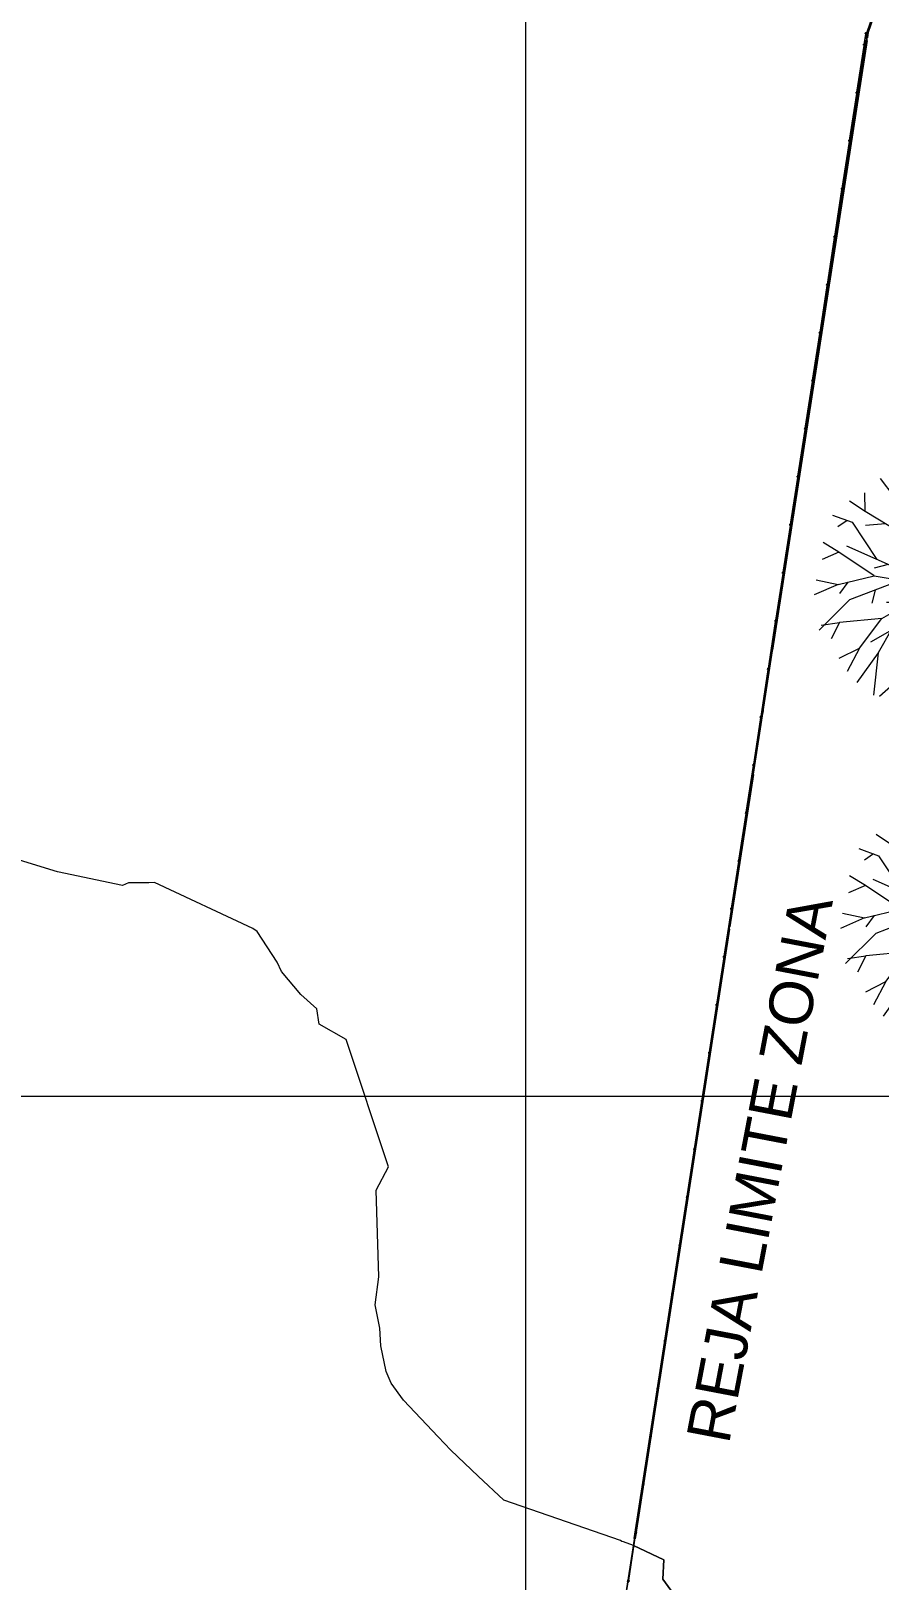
# Model space of a CAD drawing. Header units: metres. Extents: x -207 to 246, y -187 to 169.
# Drawn here: x 129.4 to 164.3, y -101 to -37.2 of the extents above; entities that cross this region are included whole.
import ezdxf

# ---------------------------------------------------------------- set-up
doc = ezdxf.new("R2010")
doc.units = ezdxf.units.M
doc.linetypes.add('IMPORT-IMPORT-LÍMITE2 _2_', pattern=[36.83, 6.35, -2.54, 0, -2.54, 25.4, 0, 0, 0])
for name, color, linetype, lineweight in [('A-GLAZ-CWMG', 7, 'Continuous', 9), ('arboles y arbustos', 7, 'Continuous', 9), ('C-TOPO', 7, 'Continuous', 9), ('C-TOPO-MAJR', 7, 'Continuous', 35), ('grilla', 7, 'Continuous', 9), ('linea propiedad', 7, 'IMPORT-IMPORT-LÍMITE2 _2_', 35)]:
    doc.layers.add(name, color=color, linetype=linetype, lineweight=lineweight)
doc.layers.add('PR10-ARQ-PL-001-Emplazamiento-C-1_dwg', color=7, linetype='Continuous', lineweight=9, true_color=0x767676)
doc.layers.add('TEXTO', color=5, linetype='Continuous', lineweight=9, true_color=0x0000ff)
doc.styles.add('Arial', font='arial.ttf', dxfattribs={"height": 1.792988})

# ---------------------------------------------------------------- blocks, each defined once
blk = doc.blocks.new('PR10-ARQ-PL-001-Emplazamiento-C-1_dwg_Quad Corner Mullion - 50x50 mm-517351-PLANTA EMPLAZAMIENTO-674653-PLANTA SUPERFICIES')
at = {"layer": 'A-GLAZ-CWMG', "flags": 128}
blk.add_lwpolyline([(0.025, 0.025), (-0.025, 0.025), (-0.025, -0.025), (0.025, -0.025)], close=True, dxfattribs=at)
blk = doc.blocks.new('PR10-ARQ-PL-001-Emplazamiento-C-1_dwg_Quad Corner Mullion - 50x50 mm-517358-PLANTA EMPLAZAMIENTO-674658-PLANTA SUPERFICIES')
at = {"layer": 'A-GLAZ-CWMG', "flags": 128}
blk.add_lwpolyline([(0.025, 0.025), (0.025, -0.025), (-0.025, -0.025), (-0.025, 0.025)], close=True, dxfattribs=at)
blk = doc.blocks.new('PR10-ARQ-PL-001-Emplazamiento-C-1_dwg_Circular Mullion - 5mm-517344-PLANTA EMPLAZAMIENTO-674655-PLANTA SUPERFICIES')
at = {"layer": 'A-GLAZ-CWMG', "flags": 128}
for points in [[(-84.442, 139.656), (-83.711, 141.464), (-83.713, 141.465), (-83.716, 141.466), (-84.446, 139.658), (-84.444, 139.657)], [(-84.444, 139.657), (-83.713, 141.465)]]:
    blk.add_lwpolyline(points, close=True, dxfattribs=at)
blk = doc.blocks.new('PR10-ARQ-PL-001-Emplazamiento-C-1_dwg_Circular Mullion - 5mm-529530-PLANTA EMPLAZAMIENTO-674675-PLANTA SUPERFICIES')
at = {"layer": 'A-GLAZ-CWMG', "flags": 128}
for points in [[(163.76, -37.331), (163.696, -37.747), (163.699, -37.747), (163.701, -37.747), (163.765, -37.332), (163.763, -37.332)], [(163.763, -37.332), (163.699, -37.747)]]:
    blk.add_lwpolyline(points, close=True, dxfattribs=at)
blk = doc.blocks.new('PR10-ARQ-PL-001-Emplazamiento-C-1_dwg_Rectangular Mullion - 50 x 50 mm-517346-PLANTA EMPLAZAMIENTO-674657-PLANTA SUPERFICIES')
at = {"layer": 'A-GLAZ-CWMG', "flags": 128}
blk.add_lwpolyline([(0.025, 0.025), (-0.025, 0.025), (-0.025, -0.025), (0.025, -0.025)], close=True, dxfattribs=at)
blk = doc.blocks.new('PR10-ARQ-PL-001-Emplazamiento-C-1_dwg_Rectangular Mullion - 50 x 50 mm-517357-PLANTA EMPLAZAMIENTO-674659-PLANTA SUPERFICIES')
at = {"layer": 'A-GLAZ-CWMG', "flags": 128}
blk.add_lwpolyline([(0.025, 0.025), (0.025, -0.025), (-0.025, -0.025), (-0.025, 0.025)], close=True, dxfattribs=at)
blk = doc.blocks.new('PR10-ARQ-PL-001-Emplazamiento-C-1_dwg_PR10-ARQ-PL-001-Emplazamiento-WIP-A_dwg_arbolito2-671575-PLANTA EMPLAZAMIENTO-674710-PLANTA SUPERFICIES')
at = {"layer": 'arboles y arbustos'}
for p, q in [((79, 3660), (-283, 4264)), ((-1368, 3061), (-1929, 3801)), ((1704, 3199), (1704, 2495)), ((3531, 3446), (3194, 2410)), ((1878, 2746), (565, 895)), ((-3295, 2076), (-3678, 1817)), ((-2547, 1888), (-1721, 1960)), ((2336, 1620), (1807, 496)), ((-3637, 777), (-4331, 473)), ((76, 1135), (516, 326)), ((-1609, 271), (-2183, 115)), ((2821, 188), (1534, 261)), ((-3676, -555), (-4665, -988)), ((-3269, -458), (-3616, -929)), ((3068, -911), (4732, -361)), ((-2140, -787), (-2280, -1329)), ((5457, -647), (4542, -746)), ((-716, -1292), (-1676, -1292)), ((1739, -1838), (3454, -2164)), ((4413, -1655), (5341, -1707)), ((-4369, -2226), (-3610, -2120)), ((-2328, -2920), (-1527, -2458)), ((6, -2283), (211, -3139)), ((-2796, -3175), (-3300, -4141)), ((-2023, -3367), (-2208, -5117)), ((-1156, -4443), (-1342, -5303)), ((-482, -4668), (-87, -4026)), ((3034, -3854), (4001, -4335)), ((1114, -4886), (1071, -5652))]:
    blk.add_line(p, q, dxfattribs=at)
at = {"layer": 'arboles y arbustos', "flags": 128}
for points in [[(-2560, 2465), (-1063, 1554), (-1368, 3061), (-1401, 4150)], [(1385, 3388), (661, 2007), (79, 3660), (221, 4243)], [(1322, 3974), (1385, 3388), (1728, 3690)], [(2623, 4059), (1878, 2746), (3390, 3652)], [(-3197, 2891), (-2560, 2465), (-2576, 3223)], [(-589, 2897), (-531, 2106), (-968, 2495)], [(4172, 1505), (2480, 1049), (3194, 2410), (3940, 2964)], [(-3908, 2302), (-3099, 2004), (-2078, 473)], [(-1063, 1554), (-433, 633), (-531, 2106)], [(2480, 1049), (433, -633), (661, 2007)], [(4449, 1960), (3842, 1426), (4838, 1183)], [(-4583, -358), (-3676, -555), (-2181, -197), (-3637, 777), (-4292, 1176)], [(-2181, -197), (433, -633), (-3312, 1026)], [(5254, 901), (4577, 540), (5249, 185)], [(-1866, -1951), (433, -633), (-433, 633)], [(4577, 540), (3067, -348), (433, -633), (2646, -2675)], [(-1080, -381), (-3199, -1193), (-4453, -2432)], [(-230, -3198), (433, -633), (1795, -2906)], [(997, -2297), (433, -633), (3068, -911), (4413, -1655), (5264, -2335)], [(3067, -348), (4539, -791), (5502, -1281)], [(-898, -1396), (-2023, -3367), (-2901, -4596)], [(-3623, -3597), (-2796, -3175), (-1866, -1951), (-3610, -2120), (-3954, -2795)], [(757, -2895), (997, -2297), (1284, -3142)], [(2305, -4291), (1284, -3142), (1114, -4886), (1710, -5354)], [(1996, -4647), (1795, -2906), (3034, -3854), (3507, -4643)], [(4224, -2938), (2646, -2675), (3965, -3695)], [(-1963, -5161), (-1156, -4443), (-230, -3198), (68, -4925)], [(2561, -5184), (2305, -4291), (3157, -4971)]]:
    blk.add_lwpolyline(points, dxfattribs=at)
blk = doc.blocks.new('PR10-ARQ-PL-001-Emplazamiento-C-1_dwg-674643-PLANTA SUPERFICIES')
at = {"layer": 'C-TOPO', "flags": 128}
for points in [[(163.982, -36.871), (163.851, -37.257), (163.836, -37.354), (163.473, -39.695), (163.415, -40.074), (163.012, -42.671), (162.963, -42.988), (162.368, -46.825), (162.339, -47.016), (161.414, -52.987), (161.119, -54.889), (158.98, -68.693), (158.882, -69.321), (158.462, -72.037), (157.724, -76.797), (157.711, -76.877), (157.695, -76.986), (157.36, -79.144), (157.338, -79.29), (156.717, -83.293), (156.637, -83.808), (156.149, -86.962), (155.893, -88.614), (155.852, -88.874), (155.444, -91.509), (155.444, -91.511), (155.128, -93.551), (154.881, -95.144), (154.81, -95.598), (154.084, -100.285), (153.813, -102.033)], [(153.813, -102.033), (154.084, -100.285), (154.81, -95.598), (154.881, -95.144), (155.128, -93.551), (155.444, -91.511), (155.444, -91.509), (155.852, -88.874), (155.893, -88.614), (156.149, -86.962), (156.637, -83.808), (156.717, -83.293), (157.338, -79.29), (157.36, -79.144), (157.695, -76.986), (157.711, -76.877), (157.724, -76.797), (158.462, -72.037), (158.882, -69.321), (158.98, -68.693), (161.119, -54.889), (161.414, -52.987), (162.339, -47.016), (162.368, -46.825), (162.963, -42.988), (163.012, -42.671), (163.415, -40.074), (163.473, -39.695), (163.836, -37.354), (163.851, -37.257), (163.982, -36.871)]]:
    blk.add_lwpolyline(points, dxfattribs=at)
at = {"layer": 'C-TOPO-MAJR', "color": 1, "lineweight": 9, "true_color": 0xff0000, "flags": 128}
blk.add_lwpolyline([(156.83, -102.911), (155.398, -100.948), (155.436, -100.163), (154.196, -99.563), (153.777, -99.411), (153.715, -99.402), (153.658, -99.364), (148.853, -97.696), (147.787, -96.707), (146.668, -95.64), (146.143, -95.097), (144.711, -93.577), (144.204, -92.88), (143.999, -92.399), (143.786, -91.344), (143.735, -90.622), (143.543, -89.652), (143.695, -88.51), (143.595, -84.93), (144.102, -83.981), (142.354, -78.726), (141.239, -78.105), (141.145, -77.476), (140.48, -76.884), (139.692, -75.931), (139.517, -75.546), (138.686, -74.291), (138.504, -74.16), (134.462, -72.264), (134.224, -72.28), (133.38, -72.275), (133.137, -72.394), (130.464, -71.827), (128.719, -71.29)], dxfattribs=at)
at = {"layer": 'grilla'}
for p, q in [((149.742, 166.258), (149.742, -186.737)), ((240.531, -81.082), (-203.992, -81.082))]:
    blk.add_line(p, q, dxfattribs=at)
at = {"layer": 'linea propiedad', "flags": 128}
blk.add_lwpolyline([(-54.042, -143.793), (-38.598, -151.641), (-10.751, -156.968), (44.566, -149.053), (79.439, -137.61), (80.625, -135.045), (148.868, -121.367), (151.509, -116.902), (163.851, -37.257), (170.315, -18.175), (141.974, -4.208)], dxfattribs=at)
blk.add_blockref('PR10-ARQ-PL-001-Emplazamiento-C-1_dwg_Circular Mullion - 5mm-529530-PLANTA EMPLAZAMIENTO-674675-PLANTA SUPERFICIES', (0, 0))
blk.add_blockref('PR10-ARQ-PL-001-Emplazamiento-C-1_dwg_Circular Mullion - 5mm-529530-PLANTA EMPLAZAMIENTO-674675-PLANTA SUPERFICIES', (0, 0))
blk.add_blockref('PR10-ARQ-PL-001-Emplazamiento-C-1_dwg_Circular Mullion - 5mm-529530-PLANTA EMPLAZAMIENTO-674675-PLANTA SUPERFICIES', (0, 0))
at = {"extrusion": (0, 0, -1), "rotation": 98.73288461080956}
for name, p in [('PR10-ARQ-PL-001-Emplazamiento-C-1_dwg_Quad Corner Mullion - 50x50 mm-517351-PLANTA EMPLAZAMIENTO-674653-PLANTA SUPERFICIES', (-163.766, -37.307)), ('PR10-ARQ-PL-001-Emplazamiento-C-1_dwg_Quad Corner Mullion - 50x50 mm-517358-PLANTA EMPLAZAMIENTO-674658-PLANTA SUPERFICIES', (-163.766, -37.307)), ('PR10-ARQ-PL-001-Emplazamiento-C-1_dwg_Rectangular Mullion - 50 x 50 mm-517346-PLANTA EMPLAZAMIENTO-674657-PLANTA SUPERFICIES', (-163.695, -37.772)), ('PR10-ARQ-PL-001-Emplazamiento-C-1_dwg_Rectangular Mullion - 50 x 50 mm-517357-PLANTA EMPLAZAMIENTO-674659-PLANTA SUPERFICIES', (-163.695, -37.772)), ('PR10-ARQ-PL-001-Emplazamiento-C-1_dwg_Rectangular Mullion - 50 x 50 mm-517346-PLANTA EMPLAZAMIENTO-674657-PLANTA SUPERFICIES', (-163.391, -39.749)), ('PR10-ARQ-PL-001-Emplazamiento-C-1_dwg_Rectangular Mullion - 50 x 50 mm-517357-PLANTA EMPLAZAMIENTO-674659-PLANTA SUPERFICIES', (-163.391, -39.749)), ('PR10-ARQ-PL-001-Emplazamiento-C-1_dwg_Rectangular Mullion - 50 x 50 mm-517346-PLANTA EMPLAZAMIENTO-674657-PLANTA SUPERFICIES', (-163.088, -41.725)), ('PR10-ARQ-PL-001-Emplazamiento-C-1_dwg_Rectangular Mullion - 50 x 50 mm-517357-PLANTA EMPLAZAMIENTO-674659-PLANTA SUPERFICIES', (-163.088, -41.725)), ('PR10-ARQ-PL-001-Emplazamiento-C-1_dwg_Rectangular Mullion - 50 x 50 mm-517346-PLANTA EMPLAZAMIENTO-674657-PLANTA SUPERFICIES', (-162.784, -43.702)), ('PR10-ARQ-PL-001-Emplazamiento-C-1_dwg_Rectangular Mullion - 50 x 50 mm-517357-PLANTA EMPLAZAMIENTO-674659-PLANTA SUPERFICIES', (-162.784, -43.702)), ('PR10-ARQ-PL-001-Emplazamiento-C-1_dwg_Rectangular Mullion - 50 x 50 mm-517346-PLANTA EMPLAZAMIENTO-674657-PLANTA SUPERFICIES', (-162.48, -45.679)), ('PR10-ARQ-PL-001-Emplazamiento-C-1_dwg_Rectangular Mullion - 50 x 50 mm-517357-PLANTA EMPLAZAMIENTO-674659-PLANTA SUPERFICIES', (-162.48, -45.679)), ('PR10-ARQ-PL-001-Emplazamiento-C-1_dwg_Rectangular Mullion - 50 x 50 mm-517346-PLANTA EMPLAZAMIENTO-674657-PLANTA SUPERFICIES', (-162.177, -47.656)), ('PR10-ARQ-PL-001-Emplazamiento-C-1_dwg_Rectangular Mullion - 50 x 50 mm-517357-PLANTA EMPLAZAMIENTO-674659-PLANTA SUPERFICIES', (-162.177, -47.656)), ('PR10-ARQ-PL-001-Emplazamiento-C-1_dwg_Rectangular Mullion - 50 x 50 mm-517346-PLANTA EMPLAZAMIENTO-674657-PLANTA SUPERFICIES', (-161.873, -49.633)), ('PR10-ARQ-PL-001-Emplazamiento-C-1_dwg_Rectangular Mullion - 50 x 50 mm-517357-PLANTA EMPLAZAMIENTO-674659-PLANTA SUPERFICIES', (-161.873, -49.633)), ('PR10-ARQ-PL-001-Emplazamiento-C-1_dwg_Rectangular Mullion - 50 x 50 mm-517346-PLANTA EMPLAZAMIENTO-674657-PLANTA SUPERFICIES', (-161.569, -51.609)), ('PR10-ARQ-PL-001-Emplazamiento-C-1_dwg_Rectangular Mullion - 50 x 50 mm-517357-PLANTA EMPLAZAMIENTO-674659-PLANTA SUPERFICIES', (-161.569, -51.609)), ('PR10-ARQ-PL-001-Emplazamiento-C-1_dwg_Rectangular Mullion - 50 x 50 mm-517346-PLANTA EMPLAZAMIENTO-674657-PLANTA SUPERFICIES', (-161.266, -53.586)), ('PR10-ARQ-PL-001-Emplazamiento-C-1_dwg_Rectangular Mullion - 50 x 50 mm-517357-PLANTA EMPLAZAMIENTO-674659-PLANTA SUPERFICIES', (-161.266, -53.586)), ('PR10-ARQ-PL-001-Emplazamiento-C-1_dwg_Rectangular Mullion - 50 x 50 mm-517346-PLANTA EMPLAZAMIENTO-674657-PLANTA SUPERFICIES', (-160.962, -55.563)), ('PR10-ARQ-PL-001-Emplazamiento-C-1_dwg_Rectangular Mullion - 50 x 50 mm-517357-PLANTA EMPLAZAMIENTO-674659-PLANTA SUPERFICIES', (-160.962, -55.563)), ('PR10-ARQ-PL-001-Emplazamiento-C-1_dwg_Rectangular Mullion - 50 x 50 mm-517346-PLANTA EMPLAZAMIENTO-674657-PLANTA SUPERFICIES', (-160.658, -57.54)), ('PR10-ARQ-PL-001-Emplazamiento-C-1_dwg_Rectangular Mullion - 50 x 50 mm-517357-PLANTA EMPLAZAMIENTO-674659-PLANTA SUPERFICIES', (-160.658, -57.54)), ('PR10-ARQ-PL-001-Emplazamiento-C-1_dwg_Rectangular Mullion - 50 x 50 mm-517346-PLANTA EMPLAZAMIENTO-674657-PLANTA SUPERFICIES', (-160.355, -59.517)), ('PR10-ARQ-PL-001-Emplazamiento-C-1_dwg_Rectangular Mullion - 50 x 50 mm-517357-PLANTA EMPLAZAMIENTO-674659-PLANTA SUPERFICIES', (-160.355, -59.517)), ('PR10-ARQ-PL-001-Emplazamiento-C-1_dwg_Rectangular Mullion - 50 x 50 mm-517346-PLANTA EMPLAZAMIENTO-674657-PLANTA SUPERFICIES', (-160.051, -61.494)), ('PR10-ARQ-PL-001-Emplazamiento-C-1_dwg_Rectangular Mullion - 50 x 50 mm-517357-PLANTA EMPLAZAMIENTO-674659-PLANTA SUPERFICIES', (-160.051, -61.494)), ('PR10-ARQ-PL-001-Emplazamiento-C-1_dwg_Rectangular Mullion - 50 x 50 mm-517346-PLANTA EMPLAZAMIENTO-674657-PLANTA SUPERFICIES', (-159.747, -63.47)), ('PR10-ARQ-PL-001-Emplazamiento-C-1_dwg_Rectangular Mullion - 50 x 50 mm-517357-PLANTA EMPLAZAMIENTO-674659-PLANTA SUPERFICIES', (-159.747, -63.47)), ('PR10-ARQ-PL-001-Emplazamiento-C-1_dwg_Rectangular Mullion - 50 x 50 mm-517346-PLANTA EMPLAZAMIENTO-674657-PLANTA SUPERFICIES', (-159.444, -65.447)), ('PR10-ARQ-PL-001-Emplazamiento-C-1_dwg_Rectangular Mullion - 50 x 50 mm-517357-PLANTA EMPLAZAMIENTO-674659-PLANTA SUPERFICIES', (-159.444, -65.447)), ('PR10-ARQ-PL-001-Emplazamiento-C-1_dwg_Rectangular Mullion - 50 x 50 mm-517346-PLANTA EMPLAZAMIENTO-674657-PLANTA SUPERFICIES', (-159.14, -67.424)), ('PR10-ARQ-PL-001-Emplazamiento-C-1_dwg_Rectangular Mullion - 50 x 50 mm-517357-PLANTA EMPLAZAMIENTO-674659-PLANTA SUPERFICIES', (-159.14, -67.424)), ('PR10-ARQ-PL-001-Emplazamiento-C-1_dwg_Rectangular Mullion - 50 x 50 mm-517346-PLANTA EMPLAZAMIENTO-674657-PLANTA SUPERFICIES', (-158.836, -69.401)), ('PR10-ARQ-PL-001-Emplazamiento-C-1_dwg_Rectangular Mullion - 50 x 50 mm-517357-PLANTA EMPLAZAMIENTO-674659-PLANTA SUPERFICIES', (-158.836, -69.401)), ('PR10-ARQ-PL-001-Emplazamiento-C-1_dwg_Rectangular Mullion - 50 x 50 mm-517346-PLANTA EMPLAZAMIENTO-674657-PLANTA SUPERFICIES', (-158.533, -71.378)), ('PR10-ARQ-PL-001-Emplazamiento-C-1_dwg_Rectangular Mullion - 50 x 50 mm-517357-PLANTA EMPLAZAMIENTO-674659-PLANTA SUPERFICIES', (-158.533, -71.378)), ('PR10-ARQ-PL-001-Emplazamiento-C-1_dwg_Rectangular Mullion - 50 x 50 mm-517346-PLANTA EMPLAZAMIENTO-674657-PLANTA SUPERFICIES', (-158.229, -73.354)), ('PR10-ARQ-PL-001-Emplazamiento-C-1_dwg_Rectangular Mullion - 50 x 50 mm-517357-PLANTA EMPLAZAMIENTO-674659-PLANTA SUPERFICIES', (-158.229, -73.354)), ('PR10-ARQ-PL-001-Emplazamiento-C-1_dwg_Rectangular Mullion - 50 x 50 mm-517346-PLANTA EMPLAZAMIENTO-674657-PLANTA SUPERFICIES', (-157.926, -75.331)), ('PR10-ARQ-PL-001-Emplazamiento-C-1_dwg_Rectangular Mullion - 50 x 50 mm-517357-PLANTA EMPLAZAMIENTO-674659-PLANTA SUPERFICIES', (-157.926, -75.331)), ('PR10-ARQ-PL-001-Emplazamiento-C-1_dwg_Rectangular Mullion - 50 x 50 mm-517346-PLANTA EMPLAZAMIENTO-674657-PLANTA SUPERFICIES', (-157.622, -77.308)), ('PR10-ARQ-PL-001-Emplazamiento-C-1_dwg_Rectangular Mullion - 50 x 50 mm-517357-PLANTA EMPLAZAMIENTO-674659-PLANTA SUPERFICIES', (-157.622, -77.308)), ('PR10-ARQ-PL-001-Emplazamiento-C-1_dwg_Rectangular Mullion - 50 x 50 mm-517346-PLANTA EMPLAZAMIENTO-674657-PLANTA SUPERFICIES', (-157.318, -79.285)), ('PR10-ARQ-PL-001-Emplazamiento-C-1_dwg_Rectangular Mullion - 50 x 50 mm-517357-PLANTA EMPLAZAMIENTO-674659-PLANTA SUPERFICIES', (-157.318, -79.285)), ('PR10-ARQ-PL-001-Emplazamiento-C-1_dwg_Rectangular Mullion - 50 x 50 mm-517346-PLANTA EMPLAZAMIENTO-674657-PLANTA SUPERFICIES', (-157.015, -81.262)), ('PR10-ARQ-PL-001-Emplazamiento-C-1_dwg_Rectangular Mullion - 50 x 50 mm-517357-PLANTA EMPLAZAMIENTO-674659-PLANTA SUPERFICIES', (-157.015, -81.262)), ('PR10-ARQ-PL-001-Emplazamiento-C-1_dwg_Rectangular Mullion - 50 x 50 mm-517346-PLANTA EMPLAZAMIENTO-674657-PLANTA SUPERFICIES', (-156.711, -83.238)), ('PR10-ARQ-PL-001-Emplazamiento-C-1_dwg_Rectangular Mullion - 50 x 50 mm-517357-PLANTA EMPLAZAMIENTO-674659-PLANTA SUPERFICIES', (-156.711, -83.238)), ('PR10-ARQ-PL-001-Emplazamiento-C-1_dwg_Rectangular Mullion - 50 x 50 mm-517346-PLANTA EMPLAZAMIENTO-674657-PLANTA SUPERFICIES', (-156.407, -85.215)), ('PR10-ARQ-PL-001-Emplazamiento-C-1_dwg_Rectangular Mullion - 50 x 50 mm-517357-PLANTA EMPLAZAMIENTO-674659-PLANTA SUPERFICIES', (-156.407, -85.215)), ('PR10-ARQ-PL-001-Emplazamiento-C-1_dwg_Rectangular Mullion - 50 x 50 mm-517346-PLANTA EMPLAZAMIENTO-674657-PLANTA SUPERFICIES', (-156.104, -87.192)), ('PR10-ARQ-PL-001-Emplazamiento-C-1_dwg_Rectangular Mullion - 50 x 50 mm-517357-PLANTA EMPLAZAMIENTO-674659-PLANTA SUPERFICIES', (-156.104, -87.192)), ('PR10-ARQ-PL-001-Emplazamiento-C-1_dwg_Rectangular Mullion - 50 x 50 mm-517346-PLANTA EMPLAZAMIENTO-674657-PLANTA SUPERFICIES', (-155.8, -89.169)), ('PR10-ARQ-PL-001-Emplazamiento-C-1_dwg_Rectangular Mullion - 50 x 50 mm-517357-PLANTA EMPLAZAMIENTO-674659-PLANTA SUPERFICIES', (-155.8, -89.169)), ('PR10-ARQ-PL-001-Emplazamiento-C-1_dwg_Rectangular Mullion - 50 x 50 mm-517346-PLANTA EMPLAZAMIENTO-674657-PLANTA SUPERFICIES', (-155.496, -91.146)), ('PR10-ARQ-PL-001-Emplazamiento-C-1_dwg_Rectangular Mullion - 50 x 50 mm-517357-PLANTA EMPLAZAMIENTO-674659-PLANTA SUPERFICIES', (-155.496, -91.146)), ('PR10-ARQ-PL-001-Emplazamiento-C-1_dwg_Rectangular Mullion - 50 x 50 mm-517346-PLANTA EMPLAZAMIENTO-674657-PLANTA SUPERFICIES', (-155.193, -93.123)), ('PR10-ARQ-PL-001-Emplazamiento-C-1_dwg_Rectangular Mullion - 50 x 50 mm-517357-PLANTA EMPLAZAMIENTO-674659-PLANTA SUPERFICIES', (-155.193, -93.123)), ('PR10-ARQ-PL-001-Emplazamiento-C-1_dwg_Rectangular Mullion - 50 x 50 mm-517346-PLANTA EMPLAZAMIENTO-674657-PLANTA SUPERFICIES', (-154.889, -95.099)), ('PR10-ARQ-PL-001-Emplazamiento-C-1_dwg_Rectangular Mullion - 50 x 50 mm-517357-PLANTA EMPLAZAMIENTO-674659-PLANTA SUPERFICIES', (-154.889, -95.099)), ('PR10-ARQ-PL-001-Emplazamiento-C-1_dwg_Rectangular Mullion - 50 x 50 mm-517346-PLANTA EMPLAZAMIENTO-674657-PLANTA SUPERFICIES', (-154.585, -97.076)), ('PR10-ARQ-PL-001-Emplazamiento-C-1_dwg_Rectangular Mullion - 50 x 50 mm-517357-PLANTA EMPLAZAMIENTO-674659-PLANTA SUPERFICIES', (-154.585, -97.076)), ('PR10-ARQ-PL-001-Emplazamiento-C-1_dwg_Rectangular Mullion - 50 x 50 mm-517346-PLANTA EMPLAZAMIENTO-674657-PLANTA SUPERFICIES', (-154.282, -99.053)), ('PR10-ARQ-PL-001-Emplazamiento-C-1_dwg_Rectangular Mullion - 50 x 50 mm-517357-PLANTA EMPLAZAMIENTO-674659-PLANTA SUPERFICIES', (-154.282, -99.053)), ('PR10-ARQ-PL-001-Emplazamiento-C-1_dwg_Rectangular Mullion - 50 x 50 mm-517346-PLANTA EMPLAZAMIENTO-674657-PLANTA SUPERFICIES', (-153.978, -101.03)), ('PR10-ARQ-PL-001-Emplazamiento-C-1_dwg_Rectangular Mullion - 50 x 50 mm-517357-PLANTA EMPLAZAMIENTO-674659-PLANTA SUPERFICIES', (-153.978, -101.03))]:
    blk.add_blockref(name, p, dxfattribs=at)
for p, rotation in [((49.451, 78.754), 193.2671153891906), ((49.451, 78.754), 193.2671153891906), ((49.451, 78.754), 193.2671153891906), ((49.147, 76.777), 193.2671153891905), ((49.147, 76.777), 193.2671153891905), ((49.147, 76.777), 193.2671153891905), ((48.844, 74.801), 193.2671153891896), ((48.844, 74.801), 193.2671153891897), ((48.844, 74.801), 193.2671153891896), ((48.54, 72.824), 193.2671153891905), ((48.54, 72.824), 193.2671153891905), ((48.54, 72.824), 193.2671153891905), ((48.236, 70.847), 193.2671153891906), ((48.236, 70.847), 193.2671153891906), ((48.236, 70.847), 193.2671153891906), ((47.933, 68.87), 193.2671153891905), ((47.933, 68.87), 193.2671153891905), ((47.933, 68.87), 193.2671153891905), ((47.629, 66.893), 193.2671153891906), ((47.629, 66.893), 193.2671153891906), ((47.629, 66.893), 193.2671153891906), ((47.325, 64.916), 193.2671153891895), ((47.325, 64.916), 193.2671153891895), ((47.325, 64.916), 193.2671153891905), ((47.022, 62.94), 193.2671153891906), ((47.022, 62.94), 193.2671153891906), ((47.022, 62.94), 193.2671153891897), ((46.718, 60.963), 193.2671153891905), ((46.718, 60.963), 193.2671153891905), ((46.718, 60.963), 193.2671153891905), ((46.414, 58.986), 193.2671153891906), ((46.414, 58.986), 193.2671153891906), ((46.414, 58.986), 193.2671153891906), ((46.111, 57.009), 193.2671153891905), ((46.111, 57.009), 193.2671153891905), ((46.111, 57.009), 193.2671153891905), ((45.807, 55.032), 193.2671153891906), ((45.807, 55.032), 193.2671153891906), ((45.807, 55.032), 193.2671153891906), ((45.503, 53.056), 193.2671153891905), ((45.503, 53.056), 193.2671153891896), ((45.503, 53.056), 193.2671153891896), ((45.2, 51.079), 193.2671153891897), ((45.2, 51.079), 193.2671153891906), ((45.2, 51.079), 193.2671153891906), ((44.896, 49.102), 193.2671153891905), ((44.896, 49.102), 193.2671153891905), ((44.896, 49.102), 193.2671153891905), ((44.593, 47.125), 193.2671153891906), ((44.593, 47.125), 193.2671153891907), ((44.593, 47.125), 193.2671153891907), ((44.289, 45.148), 193.2671153891905), ((44.289, 45.148), 193.2671153891903), ((44.289, 45.148), 193.2671153891905), ((43.985, 43.172), 193.2671153891906), ((43.985, 43.172), 193.2671153891906), ((43.985, 43.172), 193.2671153891906), ((43.682, 41.195), 193.2671153891896), ((43.682, 41.195), 193.2671153891897), ((43.682, 41.195), 193.2671153891896), ((43.378, 39.218), 193.2671153891906), ((43.378, 39.218), 193.2671153891906), ((43.378, 39.218), 193.2671153891906), ((43.074, 37.241), 193.2671153891905), ((43.074, 37.241), 193.2671153891905), ((43.074, 37.241), 193.2671153891905), ((42.771, 35.264), 193.2671153891906), ((42.771, 35.264), 193.2671153891906), ((42.771, 35.264), 193.2671153891906), ((42.467, 33.287), 193.2671153891905), ((42.467, 33.287), 193.2671153891905), ((42.467, 33.287), 193.2671153891906), ((42.163, 31.311), 193.2671153891906), ((42.163, 31.311), 193.2671153891906), ((42.163, 31.311), 193.2671153891906), ((41.86, 29.334), 193.26711538919), ((41.86, 29.334), 193.26711538919), ((41.86, 29.334), 193.26711538919), ((41.556, 27.357), 193.2671153891902), ((41.556, 27.357), 193.2671153891902), ((41.556, 27.357), 193.2671153891902), ((41.252, 25.38), 193.2671153891905), ((41.252, 25.38), 193.2671153891905), ((41.252, 25.38), 193.2671153891905), ((40.949, 23.403), 193.2671153891906), ((40.949, 23.403), 193.2671153891906), ((40.949, 23.403), 193.2671153891906), ((40.645, 21.427), 193.26711538919), ((40.645, 21.427), 193.26711538919), ((40.645, 21.427), 193.26711538919), ((40.341, 19.45), 193.2671153891906), ((40.341, 19.45), 193.2671153891905), ((40.341, 19.45), 193.2671153891905), ((40.038, 17.473), 193.2671153891906), ((40.038, 17.473), 193.2671153891906), ((40.038, 17.473), 193.2671153891906)]:
    blk.add_blockref('PR10-ARQ-PL-001-Emplazamiento-C-1_dwg_Circular Mullion - 5mm-517344-PLANTA EMPLAZAMIENTO-674655-PLANTA SUPERFICIES', p, dxfattribs=dict(rotation=rotation))
at = {"xscale": 0.001, "yscale": 0.001, "zscale": 0.001}
for p in [(166.294, -59.44), (167.38, -73.17)]:
    blk.add_blockref('PR10-ARQ-PL-001-Emplazamiento-C-1_dwg_PR10-ARQ-PL-001-Emplazamiento-WIP-A_dwg_arbolito2-671575-PLANTA EMPLAZAMIENTO-674710-PLANTA SUPERFICIES', p, dxfattribs=at)
at = {"layer": 'TEXTO', "insert": (156.359, -95.096), "char_height": 1.79299, "width": 24.69657, "attachment_point": 1, "rotation": 79.15788, "line_spacing_factor": 0.941778, "style": 'Arial'}
blk.add_mtext('REJA LIMITE ZONA', dxfattribs=at)
blk = doc.blocks.new('Quad Corner Mullion - 50x50 mm-517351-PLANTA SUPERFICIES')
at = {"layer": 'A-GLAZ-CWMG'}
for p, q in [((0.025, 0.025), (-0.025, 0.025)), ((-0.025, 0.025), (-0.025, -0.025)), ((0.025, -0.025), (0.025, 0.025)), ((-0.025, -0.025), (0.025, -0.025))]:
    blk.add_line(p, q, dxfattribs=at)
blk = doc.blocks.new('Quad Corner Mullion - 50x50 mm-517358-PLANTA SUPERFICIES')
at = {"layer": 'A-GLAZ-CWMG'}
for p, q in [((-0.025, -0.025), (-0.025, 0.025)), ((-0.025, 0.025), (0.025, 0.025)), ((0.025, 0.025), (0.025, -0.025)), ((0.025, -0.025), (-0.025, -0.025))]:
    blk.add_line(p, q, dxfattribs=at)
blk = doc.blocks.new('Circular Mullion - 5mm-517344-PLANTA SUPERFICIES')
at = {"layer": 'A-GLAZ-CWMG'}
for p, q in [((-83.716, 141.466), (-84.446, 139.658)), ((-84.444, 139.657), (-83.713, 141.465)), ((-83.713, 141.465), (-84.444, 139.657)), ((-84.442, 139.656), (-83.711, 141.464)), ((-83.713, 141.465), (-83.716, 141.466)), ((-83.711, 141.464), (-83.713, 141.465)), ((-84.446, 139.658), (-84.444, 139.657)), ((-84.444, 139.657), (-84.442, 139.656))]:
    blk.add_line(p, q, dxfattribs=at)
blk = doc.blocks.new('Circular Mullion - 5mm-529530-PLANTA SUPERFICIES')
at = {"layer": 'A-GLAZ-CWMG'}
for p, q in [((163.76, -37.331), (163.696, -37.747)), ((163.763, -37.332), (163.699, -37.747)), ((163.699, -37.747), (163.763, -37.332)), ((163.701, -37.747), (163.765, -37.332)), ((163.763, -37.332), (163.76, -37.331)), ((163.765, -37.332), (163.763, -37.332)), ((163.696, -37.747), (163.699, -37.747)), ((163.699, -37.747), (163.701, -37.747))]:
    blk.add_line(p, q, dxfattribs=at)
blk = doc.blocks.new('Rectangular Mullion - 50 x 50 mm-517346-PLANTA SUPERFICIES')
at = {"layer": 'A-GLAZ-CWMG'}
for p, q in [((0.025, 0.025), (-0.025, 0.025)), ((-0.025, 0.025), (-0.025, -0.025)), ((0.025, -0.025), (0.025, 0.025)), ((-0.025, -0.025), (0.025, -0.025))]:
    blk.add_line(p, q, dxfattribs=at)
blk = doc.blocks.new('Rectangular Mullion - 50 x 50 mm-517357-PLANTA SUPERFICIES')
at = {"layer": 'A-GLAZ-CWMG'}
for p, q in [((-0.025, -0.025), (-0.025, 0.025)), ((-0.025, 0.025), (0.025, 0.025)), ((0.025, 0.025), (0.025, -0.025)), ((0.025, -0.025), (-0.025, -0.025))]:
    blk.add_line(p, q, dxfattribs=at)

msp = doc.modelspace()

# ---------------------------------------------------------------- linework, layer by layer
at = {"layer": 'C-TOPO'}
for p, q in [((163.982, -36.871), (163.851, -37.257)), ((163.851, -37.257), (163.982, -36.871)), ((163.836, -37.354), (163.473, -39.695)), ((163.473, -39.695), (163.836, -37.354)), ((163.851, -37.257), (163.836, -37.354)), ((163.836, -37.354), (163.851, -37.257)), ((163.415, -40.074), (163.012, -42.671)), ((163.012, -42.671), (163.415, -40.074)), ((163.473, -39.695), (163.415, -40.074)), ((163.415, -40.074), (163.473, -39.695)), ((163.012, -42.671), (162.963, -42.988)), ((162.963, -42.988), (163.012, -42.671)), ((162.963, -42.988), (162.368, -46.825)), ((162.368, -46.825), (162.963, -42.988)), ((162.339, -47.016), (161.414, -52.987)), ((161.414, -52.987), (162.339, -47.016)), ((162.368, -46.825), (162.339, -47.016)), ((162.339, -47.016), (162.368, -46.825)), ((161.414, -52.987), (161.119, -54.889)), ((161.119, -54.889), (161.414, -52.987)), ((161.119, -54.889), (158.98, -68.693)), ((158.98, -68.693), (161.119, -54.889)), ((158.98, -68.693), (158.882, -69.321)), ((158.882, -69.321), (158.98, -68.693)), ((158.882, -69.321), (158.462, -72.037)), ((158.462, -72.037), (158.882, -69.321)), ((158.462, -72.037), (157.724, -76.797)), ((157.724, -76.797), (158.462, -72.037)), ((157.695, -76.986), (157.36, -79.144)), ((157.36, -79.144), (157.695, -76.986)), ((157.711, -76.877), (157.695, -76.986)), ((157.695, -76.986), (157.711, -76.877)), ((157.724, -76.797), (157.711, -76.877)), ((157.711, -76.877), (157.724, -76.797)), ((157.338, -79.29), (156.717, -83.293)), ((156.717, -83.293), (157.338, -79.29)), ((157.36, -79.144), (157.338, -79.29)), ((157.338, -79.29), (157.36, -79.144)), ((156.717, -83.293), (156.637, -83.808)), ((156.637, -83.808), (156.717, -83.293)), ((156.637, -83.808), (156.149, -86.962)), ((156.149, -86.962), (156.637, -83.808)), ((156.149, -86.962), (155.893, -88.614)), ((155.893, -88.614), (156.149, -86.962)), ((155.893, -88.614), (155.852, -88.874)), ((155.852, -88.874), (155.893, -88.614)), ((155.852, -88.874), (155.444, -91.509)), ((155.444, -91.509), (155.852, -88.874)), ((155.444, -91.511), (155.128, -93.551)), ((155.128, -93.551), (155.444, -91.511)), ((155.444, -91.509), (155.444, -91.511)), ((155.444, -91.511), (155.444, -91.509)), ((155.128, -93.551), (154.881, -95.144)), ((154.881, -95.144), (155.128, -93.551)), ((154.81, -95.598), (154.084, -100.285)), ((154.084, -100.285), (154.81, -95.598)), ((154.881, -95.144), (154.81, -95.598)), ((154.81, -95.598), (154.881, -95.144)), ((154.084, -100.285), (153.813, -102.033)), ((153.813, -102.033), (154.084, -100.285))]:
    msp.add_line(p, q, dxfattribs=at)
at = {"layer": 'C-TOPO-MAJR', "color": 1, "lineweight": 9, "true_color": 0xff0000, "flags": 128}
for points in [[(154.196, -99.563), (153.777, -99.411), (153.715, -99.402), (153.658, -99.364), (148.853, -97.696), (147.787, -96.707), (146.668, -95.64), (146.143, -95.097), (144.711, -93.577), (144.204, -92.88), (143.999, -92.399), (143.786, -91.344), (143.735, -90.622), (143.543, -89.652), (143.695, -88.51), (143.595, -84.93), (144.102, -83.981), (142.354, -78.726), (141.239, -78.105), (141.145, -77.476), (140.48, -76.884), (139.692, -75.931), (139.517, -75.546), (138.686, -74.291), (138.504, -74.16), (134.462, -72.264), (134.224, -72.28), (133.38, -72.275), (133.137, -72.394), (130.464, -71.827), (128.719, -71.29)], [(154.196, -99.563), (155.436, -100.163), (155.398, -100.948), (156.83, -102.911)]]:
    msp.add_lwpolyline(points, dxfattribs=at)

# ---------------------------------------------------------------- block references
at = {"layer": 'A-GLAZ-CWMG'}
msp.add_blockref('Circular Mullion - 5mm-529530-PLANTA SUPERFICIES', (0, 0), dxfattribs=at)
msp.add_blockref('Circular Mullion - 5mm-529530-PLANTA SUPERFICIES', (0, 0), dxfattribs=at)
msp.add_blockref('Circular Mullion - 5mm-529530-PLANTA SUPERFICIES', (0, 0), dxfattribs=at)
at = {"layer": 'A-GLAZ-CWMG', "extrusion": (0, 0, -1), "rotation": 98.73288461080956}
for name, p in [('Quad Corner Mullion - 50x50 mm-517351-PLANTA SUPERFICIES', (-163.766, -37.307)), ('Quad Corner Mullion - 50x50 mm-517358-PLANTA SUPERFICIES', (-163.766, -37.307)), ('Rectangular Mullion - 50 x 50 mm-517346-PLANTA SUPERFICIES', (-163.695, -37.772)), ('Rectangular Mullion - 50 x 50 mm-517357-PLANTA SUPERFICIES', (-163.695, -37.772)), ('Rectangular Mullion - 50 x 50 mm-517346-PLANTA SUPERFICIES', (-163.391, -39.749)), ('Rectangular Mullion - 50 x 50 mm-517357-PLANTA SUPERFICIES', (-163.391, -39.749)), ('Rectangular Mullion - 50 x 50 mm-517346-PLANTA SUPERFICIES', (-163.088, -41.725)), ('Rectangular Mullion - 50 x 50 mm-517357-PLANTA SUPERFICIES', (-163.088, -41.725)), ('Rectangular Mullion - 50 x 50 mm-517346-PLANTA SUPERFICIES', (-162.784, -43.702)), ('Rectangular Mullion - 50 x 50 mm-517357-PLANTA SUPERFICIES', (-162.784, -43.702)), ('Rectangular Mullion - 50 x 50 mm-517346-PLANTA SUPERFICIES', (-162.48, -45.679)), ('Rectangular Mullion - 50 x 50 mm-517357-PLANTA SUPERFICIES', (-162.48, -45.679)), ('Rectangular Mullion - 50 x 50 mm-517346-PLANTA SUPERFICIES', (-162.177, -47.656)), ('Rectangular Mullion - 50 x 50 mm-517357-PLANTA SUPERFICIES', (-162.177, -47.656)), ('Rectangular Mullion - 50 x 50 mm-517346-PLANTA SUPERFICIES', (-161.873, -49.633)), ('Rectangular Mullion - 50 x 50 mm-517357-PLANTA SUPERFICIES', (-161.873, -49.633)), ('Rectangular Mullion - 50 x 50 mm-517346-PLANTA SUPERFICIES', (-161.569, -51.609)), ('Rectangular Mullion - 50 x 50 mm-517357-PLANTA SUPERFICIES', (-161.569, -51.609)), ('Rectangular Mullion - 50 x 50 mm-517346-PLANTA SUPERFICIES', (-161.266, -53.586)), ('Rectangular Mullion - 50 x 50 mm-517357-PLANTA SUPERFICIES', (-161.266, -53.586)), ('Rectangular Mullion - 50 x 50 mm-517346-PLANTA SUPERFICIES', (-160.962, -55.563)), ('Rectangular Mullion - 50 x 50 mm-517357-PLANTA SUPERFICIES', (-160.962, -55.563)), ('Rectangular Mullion - 50 x 50 mm-517346-PLANTA SUPERFICIES', (-160.658, -57.54)), ('Rectangular Mullion - 50 x 50 mm-517357-PLANTA SUPERFICIES', (-160.658, -57.54)), ('Rectangular Mullion - 50 x 50 mm-517346-PLANTA SUPERFICIES', (-160.355, -59.517)), ('Rectangular Mullion - 50 x 50 mm-517357-PLANTA SUPERFICIES', (-160.355, -59.517)), ('Rectangular Mullion - 50 x 50 mm-517346-PLANTA SUPERFICIES', (-160.051, -61.494)), ('Rectangular Mullion - 50 x 50 mm-517357-PLANTA SUPERFICIES', (-160.051, -61.494)), ('Rectangular Mullion - 50 x 50 mm-517346-PLANTA SUPERFICIES', (-159.747, -63.47)), ('Rectangular Mullion - 50 x 50 mm-517357-PLANTA SUPERFICIES', (-159.747, -63.47)), ('Rectangular Mullion - 50 x 50 mm-517346-PLANTA SUPERFICIES', (-159.444, -65.447)), ('Rectangular Mullion - 50 x 50 mm-517357-PLANTA SUPERFICIES', (-159.444, -65.447)), ('Rectangular Mullion - 50 x 50 mm-517346-PLANTA SUPERFICIES', (-159.14, -67.424)), ('Rectangular Mullion - 50 x 50 mm-517357-PLANTA SUPERFICIES', (-159.14, -67.424)), ('Rectangular Mullion - 50 x 50 mm-517346-PLANTA SUPERFICIES', (-158.836, -69.401)), ('Rectangular Mullion - 50 x 50 mm-517357-PLANTA SUPERFICIES', (-158.836, -69.401)), ('Rectangular Mullion - 50 x 50 mm-517346-PLANTA SUPERFICIES', (-158.533, -71.378)), ('Rectangular Mullion - 50 x 50 mm-517357-PLANTA SUPERFICIES', (-158.533, -71.378)), ('Rectangular Mullion - 50 x 50 mm-517346-PLANTA SUPERFICIES', (-158.229, -73.354)), ('Rectangular Mullion - 50 x 50 mm-517357-PLANTA SUPERFICIES', (-158.229, -73.354)), ('Rectangular Mullion - 50 x 50 mm-517346-PLANTA SUPERFICIES', (-157.926, -75.331)), ('Rectangular Mullion - 50 x 50 mm-517357-PLANTA SUPERFICIES', (-157.926, -75.331)), ('Rectangular Mullion - 50 x 50 mm-517346-PLANTA SUPERFICIES', (-157.622, -77.308)), ('Rectangular Mullion - 50 x 50 mm-517357-PLANTA SUPERFICIES', (-157.622, -77.308)), ('Rectangular Mullion - 50 x 50 mm-517346-PLANTA SUPERFICIES', (-157.318, -79.285)), ('Rectangular Mullion - 50 x 50 mm-517357-PLANTA SUPERFICIES', (-157.318, -79.285)), ('Rectangular Mullion - 50 x 50 mm-517346-PLANTA SUPERFICIES', (-157.015, -81.262)), ('Rectangular Mullion - 50 x 50 mm-517357-PLANTA SUPERFICIES', (-157.015, -81.262)), ('Rectangular Mullion - 50 x 50 mm-517346-PLANTA SUPERFICIES', (-156.711, -83.238)), ('Rectangular Mullion - 50 x 50 mm-517357-PLANTA SUPERFICIES', (-156.711, -83.238)), ('Rectangular Mullion - 50 x 50 mm-517346-PLANTA SUPERFICIES', (-156.407, -85.215)), ('Rectangular Mullion - 50 x 50 mm-517357-PLANTA SUPERFICIES', (-156.407, -85.215)), ('Rectangular Mullion - 50 x 50 mm-517346-PLANTA SUPERFICIES', (-156.104, -87.192)), ('Rectangular Mullion - 50 x 50 mm-517357-PLANTA SUPERFICIES', (-156.104, -87.192)), ('Rectangular Mullion - 50 x 50 mm-517346-PLANTA SUPERFICIES', (-155.8, -89.169)), ('Rectangular Mullion - 50 x 50 mm-517357-PLANTA SUPERFICIES', (-155.8, -89.169)), ('Rectangular Mullion - 50 x 50 mm-517346-PLANTA SUPERFICIES', (-155.496, -91.146)), ('Rectangular Mullion - 50 x 50 mm-517357-PLANTA SUPERFICIES', (-155.496, -91.146)), ('Rectangular Mullion - 50 x 50 mm-517346-PLANTA SUPERFICIES', (-155.193, -93.123)), ('Rectangular Mullion - 50 x 50 mm-517357-PLANTA SUPERFICIES', (-155.193, -93.123)), ('Rectangular Mullion - 50 x 50 mm-517346-PLANTA SUPERFICIES', (-154.889, -95.099)), ('Rectangular Mullion - 50 x 50 mm-517357-PLANTA SUPERFICIES', (-154.889, -95.099)), ('Rectangular Mullion - 50 x 50 mm-517346-PLANTA SUPERFICIES', (-154.585, -97.076)), ('Rectangular Mullion - 50 x 50 mm-517357-PLANTA SUPERFICIES', (-154.585, -97.076)), ('Rectangular Mullion - 50 x 50 mm-517346-PLANTA SUPERFICIES', (-154.282, -99.053)), ('Rectangular Mullion - 50 x 50 mm-517357-PLANTA SUPERFICIES', (-154.282, -99.053)), ('Rectangular Mullion - 50 x 50 mm-517346-PLANTA SUPERFICIES', (-153.978, -101.03)), ('Rectangular Mullion - 50 x 50 mm-517357-PLANTA SUPERFICIES', (-153.978, -101.03))]:
    msp.add_blockref(name, p, dxfattribs=at)
at = {"layer": 'A-GLAZ-CWMG'}
for p, rotation in [((49.451, 78.754), 193.2671153891906), ((49.451, 78.754), 193.2671153891906), ((49.451, 78.754), 193.2671153891906), ((49.147, 76.777), 193.2671153891905), ((49.147, 76.777), 193.2671153891905), ((49.147, 76.777), 193.2671153891905), ((48.844, 74.801), 193.2671153891896), ((48.844, 74.801), 193.2671153891897), ((48.844, 74.801), 193.2671153891896), ((48.54, 72.824), 193.2671153891905), ((48.54, 72.824), 193.2671153891905), ((48.54, 72.824), 193.2671153891905), ((48.236, 70.847), 193.2671153891906), ((48.236, 70.847), 193.2671153891906), ((48.236, 70.847), 193.2671153891906), ((47.933, 68.87), 193.2671153891905), ((47.933, 68.87), 193.2671153891905), ((47.933, 68.87), 193.2671153891905), ((47.629, 66.893), 193.2671153891906), ((47.629, 66.893), 193.2671153891906), ((47.629, 66.893), 193.2671153891906), ((47.325, 64.916), 193.2671153891895), ((47.325, 64.916), 193.2671153891895), ((47.325, 64.916), 193.2671153891905), ((47.022, 62.94), 193.2671153891906), ((47.022, 62.94), 193.2671153891906), ((47.022, 62.94), 193.2671153891897), ((46.718, 60.963), 193.2671153891905), ((46.718, 60.963), 193.2671153891905), ((46.718, 60.963), 193.2671153891905), ((46.414, 58.986), 193.2671153891906), ((46.414, 58.986), 193.2671153891906), ((46.414, 58.986), 193.2671153891906), ((46.111, 57.009), 193.2671153891905), ((46.111, 57.009), 193.2671153891905), ((46.111, 57.009), 193.2671153891905), ((45.807, 55.032), 193.2671153891906), ((45.807, 55.032), 193.2671153891906), ((45.807, 55.032), 193.2671153891906), ((45.503, 53.056), 193.2671153891905), ((45.503, 53.056), 193.2671153891896), ((45.503, 53.056), 193.2671153891896), ((45.2, 51.079), 193.2671153891897), ((45.2, 51.079), 193.2671153891906), ((45.2, 51.079), 193.2671153891906), ((44.896, 49.102), 193.2671153891905), ((44.896, 49.102), 193.2671153891905), ((44.896, 49.102), 193.2671153891905), ((44.593, 47.125), 193.2671153891907), ((44.593, 47.125), 193.2671153891907), ((44.593, 47.125), 193.2671153891907), ((44.289, 45.148), 193.2671153891905), ((44.289, 45.148), 193.2671153891904), ((44.289, 45.148), 193.2671153891905), ((43.985, 43.172), 193.2671153891906), ((43.985, 43.172), 193.2671153891906), ((43.985, 43.172), 193.2671153891906), ((43.682, 41.195), 193.2671153891896), ((43.682, 41.195), 193.2671153891897), ((43.682, 41.195), 193.2671153891896), ((43.378, 39.218), 193.2671153891906), ((43.378, 39.218), 193.2671153891906), ((43.378, 39.218), 193.2671153891906), ((43.074, 37.241), 193.2671153891905), ((43.074, 37.241), 193.2671153891905), ((43.074, 37.241), 193.2671153891905), ((42.771, 35.264), 193.2671153891906), ((42.771, 35.264), 193.2671153891906), ((42.771, 35.264), 193.2671153891906), ((42.467, 33.287), 193.2671153891905), ((42.467, 33.287), 193.2671153891905), ((42.467, 33.287), 193.2671153891906), ((42.163, 31.311), 193.2671153891906), ((42.163, 31.311), 193.2671153891906), ((42.163, 31.311), 193.2671153891906), ((41.86, 29.334), 193.2671153891901), ((41.86, 29.334), 193.2671153891901), ((41.86, 29.334), 193.2671153891901), ((41.556, 27.357), 193.2671153891902), ((41.556, 27.357), 193.2671153891902), ((41.556, 27.357), 193.2671153891902), ((41.252, 25.38), 193.2671153891905), ((41.252, 25.38), 193.2671153891905), ((41.252, 25.38), 193.2671153891905), ((40.949, 23.403), 193.2671153891906), ((40.949, 23.403), 193.2671153891906), ((40.949, 23.403), 193.2671153891906), ((40.645, 21.427), 193.2671153891901), ((40.645, 21.427), 193.2671153891901), ((40.645, 21.427), 193.2671153891901), ((40.341, 19.45), 193.2671153891906), ((40.341, 19.45), 193.2671153891905), ((40.341, 19.45), 193.2671153891905), ((40.038, 17.473), 193.2671153891906), ((40.038, 17.473), 193.2671153891906), ((40.038, 17.473), 193.2671153891906)]:
    msp.add_blockref('Circular Mullion - 5mm-517344-PLANTA SUPERFICIES', p, dxfattribs=dict(at, rotation=rotation))
at = {"layer": 'PR10-ARQ-PL-001-Emplazamiento-C-1_dwg', "color": 7}
msp.add_blockref('PR10-ARQ-PL-001-Emplazamiento-C-1_dwg-674643-PLANTA SUPERFICIES', (0, 0), dxfattribs=at)

doc.saveas('drawing.dxf')
